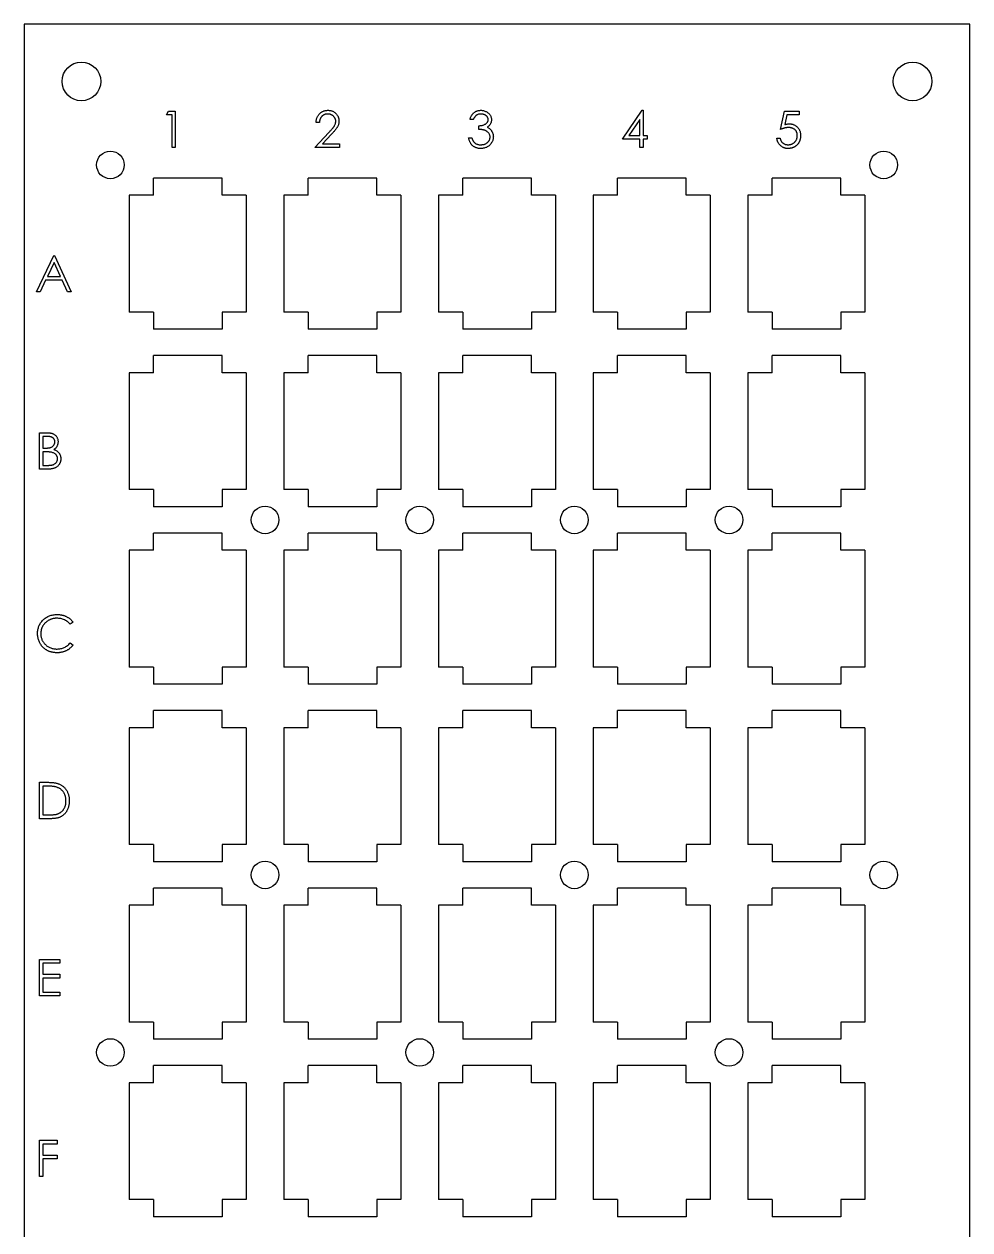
# Model space of a CAD drawing. Header units: millimetres. Extents: x -87 to -5, y -180 to -1.
# Drawn here: x -87.2 to -4.7, y -106.1 to -0.8 of the extents above; entities that cross this region are included whole.
import ezdxf

# ---------------------------------------------------------------- set-up
doc = ezdxf.new("R2010")
doc.units = ezdxf.units.MM

msp = doc.modelspace()

# ---------------------------------------------------------------- linework, layer by layer
at = {"color": 7, "linetype": 'Continuous', "lineweight": 25}
for p, q in [((-87.24, -0.81), (-87.24, -165.91)), ((-4.69, -0.81), (-87.24, -0.81)), ((-4.69, -165.91), (-4.69, -0.81)), ((-74.82, -8.74), (-74.63, -8.42)), ((-74.63, -8.42), (-74.05, -8.42)), ((-74.05, -8.42), (-74.05, -11.59)), ((-35.01, -10.86), (-33.28, -8.33)), ((-33.28, -8.33), (-33.22, -8.33)), ((-33.22, -8.33), (-33.22, -10.53)), ((-21.21, -10), (-20.88, -8.42)), ((-20.88, -8.42), (-19.58, -8.42)), ((-19.58, -8.42), (-19.58, -8.74)), ((-74.33, -8.74), (-74.82, -8.74)), ((-74.33, -11.59), (-74.33, -8.74)), ((-61.47, -9.39), (-61.75, -9.39)), ((-48.04, -9.15), (-48.32, -9.15)), ((-33.5, -9.15), (-34.45, -10.53)), ((-33.5, -10.53), (-33.5, -9.15)), ((-20.66, -8.74), (-20.83, -9.58)), ((-19.58, -8.74), (-20.66, -8.74)), ((-61.87, -11.59), (-60.64, -10.28)), ((-60.4, -10.42), (-61.2, -11.26)), ((-47.55, -10), (-47.55, -9.68)), ((-61.2, -11.26), (-59.72, -11.26)), ((-59.72, -11.26), (-59.72, -11.59)), ((-48.44, -10.74), (-48.16, -10.74)), ((-33.5, -10.86), (-35.01, -10.86)), ((-34.45, -10.53), (-33.5, -10.53)), ((-33.5, -11.59), (-33.5, -10.86)), ((-33.22, -10.53), (-32.85, -10.53)), ((-33.22, -10.86), (-33.22, -11.59)), ((-32.85, -10.86), (-33.22, -10.86)), ((-32.85, -10.53), (-32.85, -10.86)), ((-21.54, -10.78), (-21.25, -10.78)), ((-74.05, -11.59), (-74.33, -11.59)), ((-59.72, -11.59), (-61.87, -11.59)), ((-33.22, -11.59), (-33.5, -11.59)), ((-69.96, -14.26), (-75.96, -14.26)), ((-75.96, -15.76), (-75.96, -14.26)), ((-69.96, -15.76), (-69.96, -14.26)), ((-56.46, -14.26), (-62.46, -14.26)), ((-62.46, -15.76), (-62.46, -14.26)), ((-56.46, -15.76), (-56.46, -14.26)), ((-42.96, -14.26), (-48.96, -14.26)), ((-48.96, -15.76), (-48.96, -14.26)), ((-42.96, -15.76), (-42.96, -14.26)), ((-29.46, -14.26), (-35.46, -14.26)), ((-35.46, -15.76), (-35.46, -14.26)), ((-29.46, -15.76), (-29.46, -14.26)), ((-15.96, -14.26), (-21.96, -14.26)), ((-21.96, -15.76), (-21.96, -14.26)), ((-15.96, -15.76), (-15.96, -14.26)), ((-75.96, -15.76), (-78.06, -15.76)), ((-78.06, -15.76), (-78.06, -25.96)), ((-67.86, -15.76), (-69.96, -15.76)), ((-67.86, -15.76), (-67.86, -25.96)), ((-62.46, -15.76), (-64.56, -15.76)), ((-64.56, -15.76), (-64.56, -25.96)), ((-54.36, -15.76), (-56.46, -15.76)), ((-54.36, -15.76), (-54.36, -25.96)), ((-48.96, -15.76), (-51.06, -15.76)), ((-51.06, -15.76), (-51.06, -25.96)), ((-40.86, -15.76), (-42.96, -15.76)), ((-40.86, -15.76), (-40.86, -25.96)), ((-35.46, -15.76), (-37.56, -15.76)), ((-37.56, -15.76), (-37.56, -25.96)), ((-27.36, -15.76), (-29.46, -15.76)), ((-27.36, -15.76), (-27.36, -25.96)), ((-21.96, -15.76), (-24.06, -15.76)), ((-24.06, -15.76), (-24.06, -25.96)), ((-13.86, -15.76), (-15.96, -15.76)), ((-13.86, -15.76), (-13.86, -25.96)), ((-86.15, -24.2), (-84.64, -21.02)), ((-84.64, -21.02), (-84.6, -21.02)), ((-84.6, -21.02), (-83.14, -24.2)), ((-84.63, -21.64), (-85.2, -22.86)), ((-84.07, -22.86), (-84.63, -21.64)), ((-85.2, -22.86), (-84.07, -22.86)), ((-85.84, -24.2), (-86.15, -24.2)), ((-85.36, -23.18), (-85.84, -24.2)), ((-83.92, -23.18), (-85.36, -23.18)), ((-83.45, -24.2), (-83.92, -23.18)), ((-83.14, -24.2), (-83.45, -24.2)), ((-75.96, -25.96), (-78.06, -25.96)), ((-75.96, -25.96), (-75.96, -27.46)), ((-69.96, -25.96), (-69.96, -27.46)), ((-67.86, -25.96), (-69.96, -25.96)), ((-62.46, -25.96), (-64.56, -25.96)), ((-62.46, -25.96), (-62.46, -27.46)), ((-56.46, -25.96), (-56.46, -27.46)), ((-54.36, -25.96), (-56.46, -25.96)), ((-48.96, -25.96), (-51.06, -25.96)), ((-48.96, -25.96), (-48.96, -27.46)), ((-42.96, -25.96), (-42.96, -27.46)), ((-40.86, -25.96), (-42.96, -25.96)), ((-35.46, -25.96), (-37.56, -25.96)), ((-35.46, -25.96), (-35.46, -27.46)), ((-29.46, -25.96), (-29.46, -27.46)), ((-27.36, -25.96), (-29.46, -25.96)), ((-21.96, -25.96), (-24.06, -25.96)), ((-21.96, -25.96), (-21.96, -27.46)), ((-15.96, -25.96), (-15.96, -27.46)), ((-13.86, -25.96), (-15.96, -25.96)), ((-69.96, -27.46), (-75.96, -27.46)), ((-56.46, -27.46), (-62.46, -27.46)), ((-42.96, -27.46), (-48.96, -27.46)), ((-29.46, -27.46), (-35.46, -27.46)), ((-15.96, -27.46), (-21.96, -27.46)), ((-69.96, -29.76), (-75.96, -29.76)), ((-75.96, -31.26), (-75.96, -29.76)), ((-69.96, -31.26), (-69.96, -29.76)), ((-56.46, -29.76), (-62.46, -29.76)), ((-62.46, -31.26), (-62.46, -29.76)), ((-56.46, -31.26), (-56.46, -29.76)), ((-42.96, -29.76), (-48.96, -29.76)), ((-48.96, -31.26), (-48.96, -29.76)), ((-42.96, -31.26), (-42.96, -29.76)), ((-29.46, -29.76), (-35.46, -29.76)), ((-35.46, -31.26), (-35.46, -29.76)), ((-29.46, -31.26), (-29.46, -29.76)), ((-15.96, -29.76), (-21.96, -29.76)), ((-21.96, -31.26), (-21.96, -29.76)), ((-15.96, -31.26), (-15.96, -29.76)), ((-75.96, -31.26), (-78.06, -31.26)), ((-78.06, -31.26), (-78.06, -41.46)), ((-67.86, -31.26), (-69.96, -31.26)), ((-67.86, -31.26), (-67.86, -41.46)), ((-62.46, -31.26), (-64.56, -31.26)), ((-64.56, -31.26), (-64.56, -41.46)), ((-54.36, -31.26), (-56.46, -31.26)), ((-54.36, -31.26), (-54.36, -41.46)), ((-48.96, -31.26), (-51.06, -31.26)), ((-51.06, -31.26), (-51.06, -41.46)), ((-40.86, -31.26), (-42.96, -31.26)), ((-40.86, -31.26), (-40.86, -41.46)), ((-35.46, -31.26), (-37.56, -31.26)), ((-37.56, -31.26), (-37.56, -41.46)), ((-27.36, -31.26), (-29.46, -31.26)), ((-27.36, -31.26), (-27.36, -41.46)), ((-21.96, -31.26), (-24.06, -31.26)), ((-24.06, -31.26), (-24.06, -41.46)), ((-13.86, -31.26), (-15.96, -31.26)), ((-13.86, -31.26), (-13.86, -41.46)), ((-85.91, -36.49), (-85.29, -36.49)), ((-85.91, -39.67), (-85.91, -36.49)), ((-85.62, -36.82), (-85.62, -37.84)), ((-85.23, -36.82), (-85.62, -36.82)), ((-85.62, -37.84), (-85.43, -37.84)), ((-85.62, -38.16), (-85.62, -39.34)), ((-85.43, -38.16), (-85.62, -38.16)), ((-85.05, -39.67), (-85.91, -39.67)), ((-85.62, -39.34), (-85.21, -39.34)), ((-75.96, -41.46), (-78.06, -41.46)), ((-75.96, -41.46), (-75.96, -42.96)), ((-69.96, -41.46), (-69.96, -42.96)), ((-67.86, -41.46), (-69.96, -41.46)), ((-62.46, -41.46), (-64.56, -41.46)), ((-62.46, -41.46), (-62.46, -42.96)), ((-56.46, -41.46), (-56.46, -42.96)), ((-54.36, -41.46), (-56.46, -41.46)), ((-48.96, -41.46), (-51.06, -41.46)), ((-48.96, -41.46), (-48.96, -42.96)), ((-42.96, -41.46), (-42.96, -42.96)), ((-40.86, -41.46), (-42.96, -41.46)), ((-35.46, -41.46), (-37.56, -41.46)), ((-35.46, -41.46), (-35.46, -42.96)), ((-29.46, -41.46), (-29.46, -42.96)), ((-27.36, -41.46), (-29.46, -41.46)), ((-21.96, -41.46), (-24.06, -41.46)), ((-21.96, -41.46), (-21.96, -42.96)), ((-15.96, -41.46), (-15.96, -42.96)), ((-13.86, -41.46), (-15.96, -41.46)), ((-69.96, -42.96), (-75.96, -42.96)), ((-56.46, -42.96), (-62.46, -42.96)), ((-42.96, -42.96), (-48.96, -42.96)), ((-29.46, -42.96), (-35.46, -42.96)), ((-15.96, -42.96), (-21.96, -42.96)), ((-69.96, -45.26), (-75.96, -45.26)), ((-75.96, -46.76), (-75.96, -45.26)), ((-69.96, -46.76), (-69.96, -45.26)), ((-56.46, -45.26), (-62.46, -45.26)), ((-62.46, -46.76), (-62.46, -45.26)), ((-56.46, -46.76), (-56.46, -45.26)), ((-42.96, -45.26), (-48.96, -45.26)), ((-48.96, -46.76), (-48.96, -45.26)), ((-42.96, -46.76), (-42.96, -45.26)), ((-29.46, -45.26), (-35.46, -45.26)), ((-35.46, -46.76), (-35.46, -45.26)), ((-29.46, -46.76), (-29.46, -45.26)), ((-15.96, -45.26), (-21.96, -45.26)), ((-21.96, -46.76), (-21.96, -45.26)), ((-15.96, -46.76), (-15.96, -45.26)), ((-75.96, -46.76), (-78.06, -46.76)), ((-78.06, -46.76), (-78.06, -56.96)), ((-67.86, -46.76), (-69.96, -46.76)), ((-67.86, -46.76), (-67.86, -56.96)), ((-62.46, -46.76), (-64.56, -46.76)), ((-64.56, -46.76), (-64.56, -56.96)), ((-54.36, -46.76), (-56.46, -46.76)), ((-54.36, -46.76), (-54.36, -56.96)), ((-48.96, -46.76), (-51.06, -46.76)), ((-51.06, -46.76), (-51.06, -56.96)), ((-40.86, -46.76), (-42.96, -46.76)), ((-40.86, -46.76), (-40.86, -56.96)), ((-35.46, -46.76), (-37.56, -46.76)), ((-37.56, -46.76), (-37.56, -56.96)), ((-27.36, -46.76), (-29.46, -46.76)), ((-27.36, -46.76), (-27.36, -56.96)), ((-21.96, -46.76), (-24.06, -46.76)), ((-24.06, -46.76), (-24.06, -56.96)), ((-13.86, -46.76), (-15.96, -46.76)), ((-13.86, -46.76), (-13.86, -56.96)), ((-82.97, -53.03), (-83.22, -53.22)), ((-83.22, -54.85), (-82.97, -55.04)), ((-75.96, -56.96), (-78.06, -56.96)), ((-75.96, -56.96), (-75.96, -58.46)), ((-67.86, -56.96), (-69.96, -56.96)), ((-69.96, -56.96), (-69.96, -58.46)), ((-62.46, -56.96), (-64.56, -56.96)), ((-62.46, -56.96), (-62.46, -58.46)), ((-56.46, -56.96), (-56.46, -58.46)), ((-54.36, -56.96), (-56.46, -56.96)), ((-48.96, -56.96), (-51.06, -56.96)), ((-48.96, -56.96), (-48.96, -58.46)), ((-42.96, -56.96), (-42.96, -58.46)), ((-40.86, -56.96), (-42.96, -56.96)), ((-35.46, -56.96), (-37.56, -56.96)), ((-35.46, -56.96), (-35.46, -58.46)), ((-29.46, -56.96), (-29.46, -58.46)), ((-27.36, -56.96), (-29.46, -56.96)), ((-21.96, -56.96), (-24.06, -56.96)), ((-21.96, -56.96), (-21.96, -58.46)), ((-15.96, -56.96), (-15.96, -58.46)), ((-13.86, -56.96), (-15.96, -56.96)), ((-69.96, -58.46), (-75.96, -58.46)), ((-56.46, -58.46), (-62.46, -58.46)), ((-42.96, -58.46), (-48.96, -58.46)), ((-29.46, -58.46), (-35.46, -58.46)), ((-15.96, -58.46), (-21.96, -58.46)), ((-75.96, -62.26), (-75.96, -60.76)), ((-69.96, -60.76), (-75.96, -60.76)), ((-69.96, -62.26), (-69.96, -60.76)), ((-56.46, -60.76), (-62.46, -60.76)), ((-62.46, -62.26), (-62.46, -60.76)), ((-56.46, -62.26), (-56.46, -60.76)), ((-42.96, -60.76), (-48.96, -60.76)), ((-48.96, -62.26), (-48.96, -60.76)), ((-42.96, -62.26), (-42.96, -60.76)), ((-29.46, -60.76), (-35.46, -60.76)), ((-35.46, -62.26), (-35.46, -60.76)), ((-29.46, -62.26), (-29.46, -60.76)), ((-15.96, -60.76), (-21.96, -60.76)), ((-21.96, -62.26), (-21.96, -60.76)), ((-15.96, -62.26), (-15.96, -60.76)), ((-78.06, -62.26), (-78.06, -72.46)), ((-75.96, -62.26), (-78.06, -62.26)), ((-67.86, -62.26), (-69.96, -62.26)), ((-67.86, -62.26), (-67.86, -72.46)), ((-62.46, -62.26), (-64.56, -62.26)), ((-64.56, -62.26), (-64.56, -72.46)), ((-54.36, -62.26), (-56.46, -62.26)), ((-54.36, -62.26), (-54.36, -72.46)), ((-48.96, -62.26), (-51.06, -62.26)), ((-51.06, -62.26), (-51.06, -72.46)), ((-40.86, -62.26), (-42.96, -62.26)), ((-40.86, -62.26), (-40.86, -72.46)), ((-35.46, -62.26), (-37.56, -62.26)), ((-37.56, -62.26), (-37.56, -72.46)), ((-27.36, -62.26), (-29.46, -62.26)), ((-27.36, -62.26), (-27.36, -72.46)), ((-21.96, -62.26), (-24.06, -62.26)), ((-24.06, -62.26), (-24.06, -72.46)), ((-13.86, -62.26), (-15.96, -62.26)), ((-13.86, -62.26), (-13.86, -72.46)), ((-85.91, -67.02), (-85.26, -67.02)), ((-85.91, -70.2), (-85.91, -67.02)), ((-85.4, -67.35), (-85.62, -67.35)), ((-85.62, -67.35), (-85.62, -69.87)), ((-84.92, -70.2), (-85.91, -70.2)), ((-85.62, -69.87), (-85.26, -69.87)), ((-75.96, -72.46), (-78.06, -72.46)), ((-75.96, -72.46), (-75.96, -73.96)), ((-69.96, -72.46), (-69.96, -73.96)), ((-67.86, -72.46), (-69.96, -72.46)), ((-62.46, -72.46), (-64.56, -72.46)), ((-62.46, -72.46), (-62.46, -73.96)), ((-56.46, -72.46), (-56.46, -73.96)), ((-54.36, -72.46), (-56.46, -72.46)), ((-48.96, -72.46), (-51.06, -72.46)), ((-48.96, -72.46), (-48.96, -73.96)), ((-42.96, -72.46), (-42.96, -73.96)), ((-40.86, -72.46), (-42.96, -72.46)), ((-35.46, -72.46), (-37.56, -72.46)), ((-35.46, -72.46), (-35.46, -73.96)), ((-29.46, -72.46), (-29.46, -73.96)), ((-27.36, -72.46), (-29.46, -72.46)), ((-21.96, -72.46), (-24.06, -72.46)), ((-21.96, -72.46), (-21.96, -73.96)), ((-15.96, -72.46), (-15.96, -73.96)), ((-13.86, -72.46), (-15.96, -72.46)), ((-69.96, -73.96), (-75.96, -73.96)), ((-56.46, -73.96), (-62.46, -73.96)), ((-42.96, -73.96), (-48.96, -73.96)), ((-29.46, -73.96), (-35.46, -73.96)), ((-15.96, -73.96), (-21.96, -73.96)), ((-69.96, -76.26), (-75.96, -76.26)), ((-75.96, -77.76), (-75.96, -76.26)), ((-69.96, -77.76), (-69.96, -76.26)), ((-56.46, -76.26), (-62.46, -76.26)), ((-62.46, -77.76), (-62.46, -76.26)), ((-56.46, -77.76), (-56.46, -76.26)), ((-42.96, -76.26), (-48.96, -76.26)), ((-48.96, -77.76), (-48.96, -76.26)), ((-42.96, -77.76), (-42.96, -76.26)), ((-29.46, -76.26), (-35.46, -76.26)), ((-35.46, -77.76), (-35.46, -76.26)), ((-29.46, -77.76), (-29.46, -76.26)), ((-15.96, -76.26), (-21.96, -76.26)), ((-21.96, -77.76), (-21.96, -76.26)), ((-15.96, -77.76), (-15.96, -76.26)), ((-78.06, -77.76), (-78.06, -87.96)), ((-75.96, -77.76), (-78.06, -77.76)), ((-67.86, -77.76), (-69.96, -77.76)), ((-67.86, -77.76), (-67.86, -87.96)), ((-62.46, -77.76), (-64.56, -77.76)), ((-64.56, -77.76), (-64.56, -87.96)), ((-54.36, -77.76), (-56.46, -77.76)), ((-54.36, -77.76), (-54.36, -87.96)), ((-48.96, -77.76), (-51.06, -77.76)), ((-51.06, -77.76), (-51.06, -87.96)), ((-40.86, -77.76), (-42.96, -77.76)), ((-40.86, -77.76), (-40.86, -87.96)), ((-35.46, -77.76), (-37.56, -77.76)), ((-37.56, -77.76), (-37.56, -87.96)), ((-27.36, -77.76), (-29.46, -77.76)), ((-27.36, -77.76), (-27.36, -87.96)), ((-21.96, -77.76), (-24.06, -77.76)), ((-24.06, -77.76), (-24.06, -87.96)), ((-13.86, -77.76), (-15.96, -77.76)), ((-13.86, -77.76), (-13.86, -87.96)), ((-85.91, -82.49), (-84.11, -82.49)), ((-85.91, -85.66), (-85.91, -82.49)), ((-85.62, -82.81), (-85.62, -83.79)), ((-84.11, -82.81), (-85.62, -82.81)), ((-84.11, -82.49), (-84.11, -82.81)), ((-85.62, -83.79), (-84.11, -83.79)), ((-85.62, -84.12), (-85.62, -85.34)), ((-84.11, -84.12), (-85.62, -84.12)), ((-84.11, -83.79), (-84.11, -84.12)), ((-84.11, -85.66), (-85.91, -85.66)), ((-85.62, -85.34), (-84.11, -85.34)), ((-84.11, -85.34), (-84.11, -85.66)), ((-75.96, -87.96), (-78.06, -87.96)), ((-75.96, -87.96), (-75.96, -89.46)), ((-69.96, -87.96), (-69.96, -89.46)), ((-67.86, -87.96), (-69.96, -87.96)), ((-62.46, -87.96), (-64.56, -87.96)), ((-62.46, -87.96), (-62.46, -89.46)), ((-56.46, -87.96), (-56.46, -89.46)), ((-54.36, -87.96), (-56.46, -87.96)), ((-48.96, -87.96), (-51.06, -87.96)), ((-48.96, -87.96), (-48.96, -89.46)), ((-42.96, -87.96), (-42.96, -89.46)), ((-40.86, -87.96), (-42.96, -87.96)), ((-35.46, -87.96), (-37.56, -87.96)), ((-35.46, -87.96), (-35.46, -89.46)), ((-29.46, -87.96), (-29.46, -89.46)), ((-27.36, -87.96), (-29.46, -87.96)), ((-21.96, -87.96), (-24.06, -87.96)), ((-21.96, -87.96), (-21.96, -89.46)), ((-15.96, -87.96), (-15.96, -89.46)), ((-13.86, -87.96), (-15.96, -87.96)), ((-69.96, -89.46), (-75.96, -89.46)), ((-56.46, -89.46), (-62.46, -89.46)), ((-42.96, -89.46), (-48.96, -89.46)), ((-29.46, -89.46), (-35.46, -89.46)), ((-15.96, -89.46), (-21.96, -89.46)), ((-75.96, -93.26), (-75.96, -91.76)), ((-69.96, -91.76), (-75.96, -91.76)), ((-69.96, -93.26), (-69.96, -91.76)), ((-56.46, -91.76), (-62.46, -91.76)), ((-62.46, -93.26), (-62.46, -91.76)), ((-56.46, -93.26), (-56.46, -91.76)), ((-42.96, -91.76), (-48.96, -91.76)), ((-48.96, -93.26), (-48.96, -91.76)), ((-42.96, -93.26), (-42.96, -91.76)), ((-29.46, -91.76), (-35.46, -91.76)), ((-35.46, -93.26), (-35.46, -91.76)), ((-29.46, -93.26), (-29.46, -91.76)), ((-15.96, -91.76), (-21.96, -91.76)), ((-21.96, -93.26), (-21.96, -91.76)), ((-15.96, -93.26), (-15.96, -91.76)), ((-75.96, -93.26), (-78.06, -93.26)), ((-78.06, -93.26), (-78.06, -103.46)), ((-67.86, -93.26), (-69.96, -93.26)), ((-67.86, -93.26), (-67.86, -103.46)), ((-62.46, -93.26), (-64.56, -93.26)), ((-64.56, -93.26), (-64.56, -103.46)), ((-54.36, -93.26), (-56.46, -93.26)), ((-54.36, -93.26), (-54.36, -103.46)), ((-48.96, -93.26), (-51.06, -93.26)), ((-51.06, -93.26), (-51.06, -103.46)), ((-40.86, -93.26), (-42.96, -93.26)), ((-40.86, -93.26), (-40.86, -103.46)), ((-35.46, -93.26), (-37.56, -93.26)), ((-37.56, -93.26), (-37.56, -103.46)), ((-27.36, -93.26), (-29.46, -93.26)), ((-27.36, -93.26), (-27.36, -103.46)), ((-21.96, -93.26), (-24.06, -93.26)), ((-24.06, -93.26), (-24.06, -103.46)), ((-13.86, -93.26), (-15.96, -93.26)), ((-13.86, -93.26), (-13.86, -103.46)), ((-85.91, -98.28), (-84.36, -98.28)), ((-85.91, -101.46), (-85.91, -98.28)), ((-85.62, -98.61), (-85.62, -99.59)), ((-84.36, -98.61), (-85.62, -98.61)), ((-84.36, -98.28), (-84.36, -98.61)), ((-85.62, -99.59), (-84.36, -99.59)), ((-85.62, -99.91), (-85.62, -101.46)), ((-84.36, -99.91), (-85.62, -99.91)), ((-84.36, -99.59), (-84.36, -99.91)), ((-85.62, -101.46), (-85.91, -101.46)), ((-75.96, -103.46), (-78.06, -103.46)), ((-75.96, -103.46), (-75.96, -104.96)), ((-69.96, -103.46), (-69.96, -104.96)), ((-67.86, -103.46), (-69.96, -103.46)), ((-62.46, -103.46), (-64.56, -103.46)), ((-62.46, -103.46), (-62.46, -104.96)), ((-56.46, -103.46), (-56.46, -104.96)), ((-54.36, -103.46), (-56.46, -103.46)), ((-48.96, -103.46), (-51.06, -103.46)), ((-48.96, -103.46), (-48.96, -104.96)), ((-42.96, -103.46), (-42.96, -104.96)), ((-40.86, -103.46), (-42.96, -103.46)), ((-35.46, -103.46), (-37.56, -103.46)), ((-35.46, -103.46), (-35.46, -104.96)), ((-29.46, -103.46), (-29.46, -104.96)), ((-27.36, -103.46), (-29.46, -103.46)), ((-21.96, -103.46), (-24.06, -103.46)), ((-21.96, -103.46), (-21.96, -104.96)), ((-15.96, -103.46), (-15.96, -104.96)), ((-13.86, -103.46), (-15.96, -103.46)), ((-69.96, -104.96), (-75.96, -104.96)), ((-56.46, -104.96), (-62.46, -104.96)), ((-42.96, -104.96), (-48.96, -104.96)), ((-29.46, -104.96), (-35.46, -104.96)), ((-15.96, -104.96), (-21.96, -104.96))]:
    msp.add_line(p, q, dxfattribs=at)
for centre, radius in [((-82.24, -5.81), 1.69), ((-9.69, -5.81), 1.69), ((-79.71, -13.11), 1.2), ((-12.21, -13.11), 1.2), ((-66.21, -44.11), 1.2), ((-52.71, -44.11), 1.2), ((-39.21, -44.11), 1.2), ((-25.71, -44.11), 1.2), ((-66.21, -75.11), 1.2), ((-39.21, -75.11), 1.2), ((-12.21, -75.11), 1.2), ((-79.71, -90.61), 1.2), ((-52.71, -90.61), 1.2), ((-25.71, -90.61), 1.2)]:
    msp.add_circle(centre, radius, dxfattribs=at)
for points, knots in [([(-61.75, -9.39), (-61.75, -9.35), (-61.75, -9.28), (-61.73, -9.17), (-61.71, -9.07), (-61.67, -8.97), (-61.63, -8.88), (-61.58, -8.79), (-61.52, -8.71), (-61.45, -8.63), (-61.37, -8.56), (-61.29, -8.5), (-61.21, -8.45), (-61.12, -8.41), (-61.02, -8.37), (-60.92, -8.35), (-60.82, -8.34), (-60.75, -8.33), (-60.72, -8.33)], [0, 0, 0, 0, 0.0687908, 0.1351033, 0.1989787, 0.2619043, 0.323495, 0.3851954, 0.4469692, 0.5097648, 0.5722506, 0.6334052, 0.6932512, 0.7525832, 0.8125793, 0.8732751, 0.9355499, 1, 1, 1, 1]), ([(-60.72, -8.33), (-60.68, -8.33), (-60.61, -8.34), (-60.51, -8.35), (-60.42, -8.37), (-60.33, -8.4), (-60.24, -8.44), (-60.17, -8.49), (-60.09, -8.55), (-60.02, -8.61), (-59.96, -8.68), (-59.91, -8.76), (-59.86, -8.84), (-59.82, -8.92), (-59.79, -9.01), (-59.77, -9.09), (-59.76, -9.18), (-59.76, -9.25), (-59.76, -9.28)], [0, 0, 0, 0, 0.06948, 0.136525, 0.200801, 0.263983, 0.325711, 0.387271, 0.449493, 0.512955, 0.576266, 0.637575, 0.697901, 0.757558, 0.816588, 0.876646, 0.937286, 1, 1, 1, 1]), ([(-48.32, -9.15), (-48.31, -9.12), (-48.3, -9.05), (-48.27, -8.96), (-48.23, -8.88), (-48.19, -8.8), (-48.15, -8.73), (-48.09, -8.66), (-48.04, -8.6), (-47.98, -8.54), (-47.91, -8.49), (-47.84, -8.45), (-47.77, -8.42), (-47.7, -8.39), (-47.62, -8.36), (-47.54, -8.35), (-47.46, -8.34), (-47.4, -8.33), (-47.38, -8.33)], [0, 0, 0, 0, 0.072625, 0.141977, 0.208985, 0.273957, 0.336889, 0.398745, 0.460116, 0.520825, 0.580994, 0.640152, 0.698622, 0.757271, 0.816427, 0.876254, 0.937165, 1, 1, 1, 1]), ([(-47.38, -8.33), (-47.33, -8.33), (-47.25, -8.34), (-47.13, -8.36), (-47.02, -8.4), (-46.9, -8.45), (-46.8, -8.51), (-46.71, -8.58), (-46.63, -8.66), (-46.57, -8.75), (-46.51, -8.85), (-46.48, -8.95), (-46.45, -9.05), (-46.45, -9.12), (-46.45, -9.16)], [0, 0, 0, 0, 0.090254, 0.17854, 0.266093, 0.354631, 0.441886, 0.525747, 0.608114, 0.690197, 0.770821, 0.848326, 0.924012, 1, 1, 1, 1]), ([(-60.73, -8.66), (-60.76, -8.66), (-60.81, -8.66), (-60.88, -8.67), (-60.95, -8.68), (-61.01, -8.71), (-61.07, -8.73), (-61.13, -8.77), (-61.19, -8.81), (-61.24, -8.85), (-61.29, -8.9), (-61.33, -8.96), (-61.37, -9.02), (-61.4, -9.08), (-61.42, -9.15), (-61.44, -9.23), (-61.46, -9.31), (-61.47, -9.36), (-61.47, -9.39)], [0, 0, 0, 0, 0.06443, 0.12653, 0.186744, 0.245898, 0.304053, 0.362196, 0.420655, 0.480331, 0.540663, 0.600744, 0.661982, 0.72448, 0.789067, 0.856333, 0.926362, 1, 1, 1, 1]), ([(-60.04, -9.3), (-60.04, -9.28), (-60.04, -9.24), (-60.05, -9.18), (-60.07, -9.12), (-60.09, -9.06), (-60.12, -9), (-60.16, -8.95), (-60.2, -8.9), (-60.24, -8.85), (-60.29, -8.8), (-60.35, -8.77), (-60.4, -8.73), (-60.46, -8.71), (-60.53, -8.68), (-60.59, -8.67), (-60.66, -8.66), (-60.71, -8.66), (-60.73, -8.66)], [0, 0, 0, 0, 0.061965, 0.122122, 0.180988, 0.239933, 0.299906, 0.359989, 0.421776, 0.486576, 0.551535, 0.615018, 0.677259, 0.73973, 0.80305, 0.866495, 0.931973, 1, 1, 1, 1]), ([(-60.64, -10.28), (-60.61, -10.24), (-60.56, -10.18), (-60.47, -10.1), (-60.4, -10.02), (-60.34, -9.94), (-60.28, -9.87), (-60.23, -9.81), (-60.19, -9.75), (-60.15, -9.69), (-60.11, -9.61), (-60.07, -9.51), (-60.05, -9.41), (-60.04, -9.34), (-60.04, -9.3)], [0, 0, 0, 0, 0.1108026, 0.2128292, 0.3061013, 0.3906473, 0.4669245, 0.534481, 0.5935869, 0.644557, 0.7362005, 0.825024, 0.9119856, 1, 1, 1, 1]), ([(-59.76, -9.28), (-59.76, -9.32), (-59.76, -9.41), (-59.79, -9.54), (-59.83, -9.66), (-59.88, -9.76), (-59.93, -9.84), (-59.97, -9.91), (-60.02, -9.98), (-60.08, -10.06), (-60.15, -10.14), (-60.23, -10.23), (-60.31, -10.32), (-60.37, -10.38), (-60.4, -10.42)], [0, 0, 0, 0, 0.098701, 0.195671, 0.29242, 0.391339, 0.444459, 0.504225, 0.570348, 0.642914, 0.72229, 0.807923, 0.90047, 1, 1, 1, 1]), ([(-47.37, -8.66), (-47.41, -8.66), (-47.48, -8.66), (-47.58, -8.68), (-47.67, -8.72), (-47.75, -8.76), (-47.8, -8.8), (-47.84, -8.84), (-47.88, -8.88), (-47.91, -8.92), (-47.94, -8.97), (-47.98, -9.03), (-48.01, -9.08), (-48.03, -9.13), (-48.04, -9.15)], [0, 0, 0, 0, 0.1227119, 0.239685, 0.3518159, 0.4637661, 0.5208178, 0.5794483, 0.6406041, 0.7052975, 0.7736339, 0.8446694, 0.9200565, 1, 1, 1, 1]), ([(-47.55, -9.68), (-47.51, -9.68), (-47.43, -9.67), (-47.32, -9.66), (-47.21, -9.64), (-47.11, -9.6), (-47.02, -9.56), (-46.94, -9.52), (-46.87, -9.47), (-46.82, -9.41), (-46.78, -9.35), (-46.75, -9.29), (-46.74, -9.22), (-46.73, -9.18), (-46.73, -9.16)], [0, 0, 0, 0, 0.110174, 0.215729, 0.318104, 0.417658, 0.511742, 0.59626, 0.673405, 0.744145, 0.810662, 0.874049, 0.936691, 1, 1, 1, 1]), ([(-46.73, -9.16), (-46.73, -9.14), (-46.73, -9.11), (-46.74, -9.06), (-46.76, -9.01), (-46.78, -8.97), (-46.8, -8.92), (-46.83, -8.88), (-46.87, -8.84), (-46.91, -8.81), (-46.96, -8.77), (-47.01, -8.74), (-47.06, -8.72), (-47.12, -8.7), (-47.18, -8.68), (-47.24, -8.67), (-47.3, -8.66), (-47.35, -8.66), (-47.37, -8.66)], [0, 0, 0, 0, 0.0552704, 0.1099577, 0.1639122, 0.218089, 0.2733095, 0.3309135, 0.3909942, 0.4546407, 0.5188981, 0.5833422, 0.6485434, 0.7150525, 0.7825186, 0.8523339, 0.9249342, 1, 1, 1, 1]), ([(-46.45, -9.16), (-46.45, -9.19), (-46.45, -9.26), (-46.47, -9.35), (-46.5, -9.44), (-46.54, -9.53), (-46.59, -9.61), (-46.66, -9.68), (-46.73, -9.75), (-46.79, -9.79), (-46.82, -9.81)], [0, 0, 0, 0, 0.128068, 0.250608, 0.37063, 0.490072, 0.610375, 0.734313, 0.863217, 1, 1, 1, 1]), ([(-46.57, -10.67), (-46.57, -10.64), (-46.57, -10.59), (-46.6, -10.5), (-46.63, -10.41), (-46.68, -10.34), (-46.74, -10.26), (-46.81, -10.2), (-46.89, -10.14), (-46.96, -10.11), (-47.03, -10.08), (-47.08, -10.06), (-47.14, -10.05), (-47.21, -10.04), (-47.29, -10.02), (-47.37, -10.02), (-47.46, -10.01), (-47.52, -10), (-47.55, -10)], [0, 0, 0, 0, 0.066907, 0.13348, 0.201027, 0.271634, 0.342905, 0.413859, 0.485996, 0.560246, 0.599899, 0.644068, 0.691904, 0.744697, 0.801499, 0.862863, 0.929331, 1, 1, 1, 1]), ([(-46.82, -9.81), (-46.78, -9.83), (-46.72, -9.86), (-46.63, -9.92), (-46.54, -10), (-46.5, -10.05), (-46.47, -10.08)], [0, 0, 0, 0, 0.253916, 0.503896, 0.750255, 1, 1, 1, 1]), ([(-46.47, -10.08), (-46.46, -10.1), (-46.43, -10.15), (-46.39, -10.21), (-46.36, -10.28), (-46.33, -10.35), (-46.31, -10.42), (-46.3, -10.49), (-46.29, -10.57), (-46.29, -10.62), (-46.28, -10.65)], [0, 0, 0, 0, 0.128136, 0.254173, 0.378112, 0.501712, 0.623986, 0.747096, 0.872875, 1, 1, 1, 1]), ([(-20.51, -9.84), (-20.54, -9.84), (-20.59, -9.84), (-20.66, -9.85), (-20.75, -9.86), (-20.83, -9.88), (-20.92, -9.9), (-21.01, -9.93), (-21.11, -9.96), (-21.18, -9.99), (-21.21, -10)], [0, 0, 0, 0, 0.102203, 0.211023, 0.3251, 0.446502, 0.573788, 0.708901, 0.850358, 1, 1, 1, 1]), ([(-20.83, -9.58), (-20.8, -9.57), (-20.73, -9.55), (-20.64, -9.53), (-20.55, -9.52), (-20.49, -9.51), (-20.46, -9.51)], [0, 0, 0, 0, 0.275068, 0.532901, 0.773973, 1, 1, 1, 1]), ([(-19.75, -10.54), (-19.75, -10.52), (-19.75, -10.47), (-19.76, -10.39), (-19.77, -10.32), (-19.8, -10.26), (-19.83, -10.2), (-19.86, -10.14), (-19.9, -10.08), (-19.95, -10.03), (-20.01, -9.99), (-20.07, -9.95), (-20.13, -9.91), (-20.2, -9.89), (-20.27, -9.87), (-20.35, -9.85), (-20.43, -9.84), (-20.48, -9.84), (-20.51, -9.84)], [0, 0, 0, 0, 0.065358, 0.127389, 0.188368, 0.24723, 0.305649, 0.363332, 0.422657, 0.482689, 0.543308, 0.604132, 0.664984, 0.727232, 0.791447, 0.858042, 0.92703, 1, 1, 1, 1]), ([(-20.46, -9.51), (-20.42, -9.51), (-20.35, -9.52), (-20.25, -9.53), (-20.15, -9.55), (-20.06, -9.59), (-19.97, -9.63), (-19.89, -9.68), (-19.81, -9.74), (-19.74, -9.8), (-19.68, -9.88), (-19.62, -9.96), (-19.57, -10.05), (-19.53, -10.14), (-19.5, -10.23), (-19.48, -10.34), (-19.46, -10.44), (-19.46, -10.52), (-19.46, -10.55)], [0, 0, 0, 0, 0.0658, 0.12938, 0.190783, 0.251293, 0.31082, 0.37037, 0.43076, 0.492598, 0.554813, 0.61609, 0.676931, 0.738289, 0.800784, 0.864793, 0.931053, 1, 1, 1, 1]), ([(-47.38, -11.67), (-47.42, -11.67), (-47.48, -11.67), (-47.58, -11.66), (-47.68, -11.64), (-47.77, -11.61), (-47.85, -11.58), (-47.93, -11.54), (-48.01, -11.49), (-48.08, -11.43), (-48.15, -11.37), (-48.21, -11.3), (-48.26, -11.22), (-48.31, -11.14), (-48.35, -11.05), (-48.39, -10.95), (-48.42, -10.85), (-48.43, -10.77), (-48.44, -10.74)], [0, 0, 0, 0, 0.065538, 0.128956, 0.190367, 0.249965, 0.308569, 0.366415, 0.424556, 0.483181, 0.542251, 0.601744, 0.662508, 0.7245, 0.789139, 0.856354, 0.926299, 1, 1, 1, 1]), ([(-48.16, -10.74), (-48.15, -10.76), (-48.14, -10.81), (-48.11, -10.88), (-48.08, -10.94), (-48.05, -11), (-48.02, -11.05), (-47.99, -11.1), (-47.95, -11.14), (-47.92, -11.16), (-47.91, -11.17)], [0, 0, 0, 0, 0.14977, 0.291316, 0.425966, 0.55216, 0.671527, 0.786122, 0.895325, 1, 1, 1, 1]), ([(-47.91, -11.17), (-47.89, -11.19), (-47.86, -11.22), (-47.8, -11.25), (-47.74, -11.28), (-47.67, -11.3), (-47.6, -11.32), (-47.53, -11.34), (-47.46, -11.34), (-47.4, -11.35), (-47.38, -11.35)], [0, 0, 0, 0, 0.11826, 0.236156, 0.35563, 0.476249, 0.600164, 0.728633, 0.861326, 1, 1, 1, 1]), ([(-46.28, -10.65), (-46.29, -10.69), (-46.29, -10.78), (-46.32, -10.91), (-46.36, -11.04), (-46.43, -11.16), (-46.51, -11.28), (-46.6, -11.38), (-46.7, -11.47), (-46.82, -11.54), (-46.95, -11.6), (-47.09, -11.64), (-47.23, -11.67), (-47.33, -11.67), (-47.38, -11.67)], [0, 0, 0, 0, 0.079641, 0.158908, 0.239599, 0.322582, 0.406, 0.487843, 0.569676, 0.65302, 0.737412, 0.822558, 0.909755, 1, 1, 1, 1]), ([(-47.38, -11.35), (-47.35, -11.35), (-47.29, -11.34), (-47.21, -11.33), (-47.12, -11.32), (-47.05, -11.3), (-46.98, -11.27), (-46.91, -11.23), (-46.85, -11.19), (-46.79, -11.15), (-46.74, -11.09), (-46.69, -11.04), (-46.66, -10.99), (-46.62, -10.93), (-46.6, -10.87), (-46.58, -10.8), (-46.57, -10.74), (-46.57, -10.7), (-46.57, -10.67)], [0, 0, 0, 0, 0.076072, 0.148752, 0.218403, 0.28576, 0.350598, 0.414964, 0.478069, 0.541761, 0.60435, 0.664075, 0.721464, 0.777587, 0.832644, 0.887844, 0.94346, 1, 1, 1, 1]), ([(-20.57, -11.67), (-20.6, -11.67), (-20.66, -11.67), (-20.75, -11.66), (-20.84, -11.64), (-20.92, -11.61), (-21, -11.57), (-21.08, -11.53), (-21.15, -11.48), (-21.22, -11.42), (-21.28, -11.36), (-21.34, -11.29), (-21.39, -11.21), (-21.43, -11.14), (-21.47, -11.05), (-21.5, -10.96), (-21.52, -10.87), (-21.53, -10.81), (-21.54, -10.78)], [0, 0, 0, 0, 0.06543, 0.128725, 0.190261, 0.250757, 0.310855, 0.370776, 0.431883, 0.493799, 0.556167, 0.617293, 0.678627, 0.740678, 0.80296, 0.866786, 0.932338, 1, 1, 1, 1]), ([(-21.25, -10.78), (-21.24, -10.81), (-21.23, -10.86), (-21.2, -10.95), (-21.17, -11.02), (-21.12, -11.08), (-21.07, -11.14), (-21.01, -11.19), (-20.95, -11.24), (-20.87, -11.27), (-20.8, -11.31), (-20.72, -11.33), (-20.63, -11.34), (-20.58, -11.35), (-20.55, -11.35)], [0, 0, 0, 0, 0.094686, 0.181992, 0.264373, 0.341639, 0.418558, 0.496448, 0.577307, 0.661447, 0.746668, 0.831367, 0.915207, 1, 1, 1, 1]), ([(-19.46, -10.55), (-19.46, -10.58), (-19.46, -10.63), (-19.47, -10.71), (-19.48, -10.78), (-19.5, -10.85), (-19.52, -10.93), (-19.54, -11), (-19.57, -11.06), (-19.6, -11.13), (-19.64, -11.19), (-19.68, -11.25), (-19.73, -11.31), (-19.77, -11.36), (-19.83, -11.41), (-19.88, -11.45), (-19.94, -11.5), (-20, -11.53), (-20.06, -11.57), (-20.13, -11.59), (-20.19, -11.62), (-20.26, -11.64), (-20.34, -11.65), (-20.41, -11.66), (-20.49, -11.67), (-20.54, -11.67), (-20.57, -11.67)], [0, 0, 0, 0, 0.044016, 0.087438, 0.130124, 0.172561, 0.214218, 0.256302, 0.298444, 0.340536, 0.382404, 0.423614, 0.464223, 0.504052, 0.543842, 0.583548, 0.623078, 0.663214, 0.703538, 0.743927, 0.784532, 0.825742, 0.867752, 0.910741, 0.954912, 1, 1, 1, 1]), ([(-20.55, -11.35), (-20.52, -11.35), (-20.47, -11.34), (-20.39, -11.33), (-20.32, -11.31), (-20.24, -11.29), (-20.17, -11.26), (-20.11, -11.22), (-20.04, -11.17), (-19.98, -11.12), (-19.93, -11.06), (-19.88, -10.99), (-19.84, -10.93), (-19.8, -10.86), (-19.78, -10.78), (-19.76, -10.71), (-19.75, -10.62), (-19.75, -10.57), (-19.75, -10.54)], [0, 0, 0, 0, 0.064204, 0.126419, 0.187672, 0.248041, 0.308337, 0.36969, 0.431725, 0.49597, 0.559779, 0.622313, 0.683925, 0.745104, 0.806749, 0.869093, 0.933293, 1, 1, 1, 1]), ([(-85.29, -36.49), (-85.26, -36.49), (-85.2, -36.49), (-85.11, -36.5), (-85.03, -36.5), (-84.96, -36.51), (-84.89, -36.53), (-84.82, -36.54), (-84.76, -36.56), (-84.69, -36.59), (-84.61, -36.63), (-84.53, -36.7), (-84.45, -36.77), (-84.39, -36.86), (-84.34, -36.96), (-84.3, -37.06), (-84.28, -37.17), (-84.28, -37.24), (-84.28, -37.28)], [0, 0, 0, 0, 0.0625801, 0.1212958, 0.1766407, 0.2283141, 0.2767295, 0.3218343, 0.3640443, 0.4031288, 0.4777244, 0.5505378, 0.6232565, 0.6978303, 0.7729923, 0.8473153, 0.9228356, 1, 1, 1, 1]), ([(-84.56, -37.28), (-84.56, -37.27), (-84.56, -37.23), (-84.57, -37.18), (-84.58, -37.13), (-84.6, -37.09), (-84.62, -37.05), (-84.65, -37.01), (-84.69, -36.97), (-84.72, -36.94), (-84.77, -36.91), (-84.82, -36.89), (-84.87, -36.86), (-84.93, -36.85), (-85, -36.83), (-85.07, -36.82), (-85.15, -36.82), (-85.21, -36.82), (-85.23, -36.82)], [0, 0, 0, 0, 0.056982, 0.111776, 0.165003, 0.215812, 0.266764, 0.317942, 0.370346, 0.423824, 0.480121, 0.539309, 0.602723, 0.671107, 0.744673, 0.82352, 0.908774, 1, 1, 1, 1]), ([(-85.43, -37.84), (-85.4, -37.84), (-85.35, -37.83), (-85.27, -37.83), (-85.2, -37.83), (-85.13, -37.82), (-85.07, -37.81), (-85.01, -37.8), (-84.96, -37.79), (-84.91, -37.77), (-84.84, -37.74), (-84.77, -37.7), (-84.71, -37.64), (-84.66, -37.58), (-84.61, -37.51), (-84.58, -37.44), (-84.56, -37.36), (-84.56, -37.31), (-84.56, -37.28)], [0, 0, 0, 0, 0.072307, 0.139712, 0.202306, 0.260622, 0.313218, 0.36177, 0.405742, 0.445579, 0.518877, 0.589829, 0.658925, 0.728913, 0.797771, 0.864804, 0.931358, 1, 1, 1, 1]), ([(-84.28, -37.28), (-84.28, -37.31), (-84.28, -37.38), (-84.3, -37.48), (-84.33, -37.58), (-84.37, -37.67), (-84.42, -37.75), (-84.48, -37.83), (-84.56, -37.9), (-84.62, -37.94), (-84.64, -37.95)], [0, 0, 0, 0, 0.13058, 0.256602, 0.379829, 0.50291, 0.625708, 0.747527, 0.871755, 1, 1, 1, 1]), ([(-84.84, -38.2), (-84.85, -38.2), (-84.89, -38.19), (-84.94, -38.18), (-85, -38.18), (-85.07, -38.17), (-85.15, -38.17), (-85.24, -38.16), (-85.33, -38.16), (-85.4, -38.16), (-85.43, -38.16)], [0, 0, 0, 0, 0.079306, 0.171953, 0.277057, 0.394731, 0.526177, 0.671345, 0.829285, 1, 1, 1, 1]), ([(-85.21, -39.34), (-85.19, -39.34), (-85.13, -39.34), (-85.05, -39.34), (-84.97, -39.33), (-84.91, -39.33), (-84.84, -39.32), (-84.79, -39.31), (-84.73, -39.29), (-84.67, -39.27), (-84.61, -39.24), (-84.54, -39.19), (-84.47, -39.14), (-84.42, -39.07), (-84.37, -39), (-84.34, -38.92), (-84.32, -38.85), (-84.32, -38.79), (-84.32, -38.77)], [0, 0, 0, 0, 0.072524, 0.13978, 0.201892, 0.25988, 0.312357, 0.360837, 0.404754, 0.443924, 0.517088, 0.587851, 0.658315, 0.72934, 0.799249, 0.866597, 0.933097, 1, 1, 1, 1]), ([(-84.03, -38.77), (-84.03, -38.8), (-84.04, -38.86), (-84.05, -38.95), (-84.07, -39.03), (-84.1, -39.12), (-84.14, -39.19), (-84.19, -39.27), (-84.24, -39.34), (-84.31, -39.41), (-84.38, -39.47), (-84.46, -39.52), (-84.54, -39.57), (-84.63, -39.6), (-84.73, -39.63), (-84.83, -39.65), (-84.94, -39.67), (-85.01, -39.67), (-85.05, -39.67)], [0, 0, 0, 0, 0.061168, 0.120349, 0.178201, 0.235263, 0.292718, 0.350875, 0.410153, 0.471423, 0.533744, 0.595493, 0.657847, 0.721262, 0.786797, 0.854669, 0.925469, 1, 1, 1, 1]), ([(-84.32, -38.77), (-84.32, -38.75), (-84.32, -38.72), (-84.33, -38.67), (-84.34, -38.62), (-84.35, -38.57), (-84.37, -38.53), (-84.4, -38.49), (-84.42, -38.45), (-84.47, -38.39), (-84.53, -38.33), (-84.62, -38.28), (-84.72, -38.23), (-84.8, -38.21), (-84.84, -38.2)], [0, 0, 0, 0, 0.0602752, 0.1195781, 0.1774674, 0.2350951, 0.2927681, 0.3508328, 0.4100475, 0.4712558, 0.5953278, 0.722635, 0.8567204, 1, 1, 1, 1]), ([(-84.64, -37.95), (-84.61, -37.97), (-84.54, -37.99), (-84.44, -38.04), (-84.36, -38.09), (-84.29, -38.15), (-84.23, -38.21), (-84.18, -38.27), (-84.14, -38.34), (-84.1, -38.42), (-84.07, -38.5), (-84.05, -38.59), (-84.04, -38.68), (-84.03, -38.74), (-84.03, -38.77)], [0, 0, 0, 0, 0.106049, 0.202898, 0.290277, 0.369829, 0.445984, 0.521448, 0.598336, 0.676181, 0.755561, 0.835477, 0.916653, 1, 1, 1, 1]), ([(-86.07, -54.02), (-86.07, -53.96), (-86.06, -53.85), (-86.04, -53.68), (-86, -53.53), (-85.95, -53.37), (-85.88, -53.23), (-85.8, -53.09), (-85.7, -52.96), (-85.58, -52.84), (-85.46, -52.73), (-85.32, -52.63), (-85.18, -52.55), (-85.03, -52.48), (-84.88, -52.43), (-84.71, -52.39), (-84.54, -52.37), (-84.42, -52.37), (-84.36, -52.37)], [0, 0, 0, 0, 0.064558, 0.127014, 0.187955, 0.248014, 0.307748, 0.368235, 0.42947, 0.492743, 0.556258, 0.618217, 0.679655, 0.741246, 0.803415, 0.866815, 0.932328, 1, 1, 1, 1]), ([(-84.36, -52.37), (-84.32, -52.37), (-84.25, -52.37), (-84.14, -52.38), (-84.04, -52.39), (-83.94, -52.41), (-83.84, -52.43), (-83.74, -52.46), (-83.65, -52.5), (-83.56, -52.54), (-83.47, -52.59), (-83.39, -52.64), (-83.31, -52.69), (-83.23, -52.75), (-83.16, -52.81), (-83.1, -52.88), (-83.03, -52.95), (-82.99, -53.01), (-82.97, -53.03)], [0, 0, 0, 0, 0.0685389, 0.1356658, 0.2011896, 0.2656487, 0.3292253, 0.3922264, 0.4548928, 0.516942, 0.5785974, 0.6395396, 0.6999836, 0.7598366, 0.8196511, 0.87937, 0.9395192, 1, 1, 1, 1]), ([(-84.38, -52.69), (-84.41, -52.69), (-84.47, -52.69), (-84.57, -52.7), (-84.66, -52.72), (-84.75, -52.74), (-84.84, -52.76), (-84.93, -52.79), (-85.01, -52.83), (-85.09, -52.87), (-85.17, -52.92), (-85.25, -52.97), (-85.32, -53.02), (-85.39, -53.08), (-85.45, -53.15), (-85.5, -53.21), (-85.56, -53.28), (-85.6, -53.36), (-85.65, -53.43), (-85.68, -53.51), (-85.71, -53.59), (-85.74, -53.68), (-85.76, -53.77), (-85.77, -53.86), (-85.78, -53.95), (-85.78, -54.01), (-85.78, -54.04)], [0, 0, 0, 0, 0.043953, 0.087499, 0.130458, 0.172745, 0.215395, 0.25764, 0.300141, 0.343108, 0.38591, 0.427669, 0.4688, 0.509472, 0.549862, 0.589957, 0.630146, 0.670608, 0.711121, 0.751363, 0.791784, 0.832465, 0.873324, 0.914546, 0.956925, 1, 1, 1, 1]), ([(-83.22, -53.22), (-83.24, -53.2), (-83.28, -53.16), (-83.33, -53.1), (-83.39, -53.04), (-83.45, -52.99), (-83.52, -52.95), (-83.59, -52.9), (-83.66, -52.86), (-83.75, -52.81), (-83.88, -52.77), (-84.04, -52.72), (-84.21, -52.7), (-84.32, -52.69), (-84.38, -52.69)], [0, 0, 0, 0, 0.063158, 0.125464, 0.187105, 0.248272, 0.309267, 0.370082, 0.431199, 0.492677, 0.616182, 0.740867, 0.868194, 1, 1, 1, 1]), ([(-85.67, -55.15), (-85.7, -55.11), (-85.76, -55.03), (-85.84, -54.9), (-85.91, -54.77), (-85.97, -54.63), (-86.01, -54.49), (-86.04, -54.34), (-86.06, -54.18), (-86.07, -54.07), (-86.07, -54.02)], [0, 0, 0, 0, 0.124326, 0.247152, 0.368774, 0.490247, 0.61362, 0.738962, 0.867313, 1, 1, 1, 1]), ([(-85.78, -54.04), (-85.78, -54.09), (-85.78, -54.18), (-85.76, -54.31), (-85.73, -54.44), (-85.68, -54.57), (-85.63, -54.68), (-85.56, -54.79), (-85.47, -54.9), (-85.38, -55), (-85.28, -55.09), (-85.16, -55.17), (-85.05, -55.23), (-84.92, -55.29), (-84.79, -55.33), (-84.65, -55.36), (-84.51, -55.38), (-84.41, -55.38), (-84.36, -55.38)], [0, 0, 0, 0, 0.064322, 0.126289, 0.186724, 0.246417, 0.305584, 0.365437, 0.426333, 0.488846, 0.55173, 0.613923, 0.675488, 0.737337, 0.800231, 0.864504, 0.931042, 1, 1, 1, 1]), ([(-84.36, -55.71), (-84.39, -55.7), (-84.46, -55.7), (-84.56, -55.7), (-84.65, -55.69), (-84.75, -55.67), (-84.84, -55.65), (-84.93, -55.63), (-85.02, -55.6), (-85.1, -55.57), (-85.18, -55.53), (-85.26, -55.49), (-85.33, -55.44), (-85.4, -55.39), (-85.47, -55.34), (-85.54, -55.28), (-85.61, -55.22), (-85.65, -55.17), (-85.67, -55.15)], [0, 0, 0, 0, 0.069663, 0.13775, 0.203917, 0.26878, 0.332414, 0.394754, 0.45618, 0.516996, 0.577396, 0.637198, 0.696999, 0.756756, 0.816554, 0.876948, 0.938132, 1, 1, 1, 1]), ([(-84.36, -55.38), (-84.3, -55.38), (-84.19, -55.37), (-84.03, -55.35), (-83.88, -55.31), (-83.73, -55.25), (-83.59, -55.17), (-83.46, -55.08), (-83.34, -54.98), (-83.26, -54.89), (-83.22, -54.85)], [0, 0, 0, 0, 0.128515, 0.252949, 0.374755, 0.49594, 0.617181, 0.740909, 0.867811, 1, 1, 1, 1]), ([(-82.97, -55.04), (-82.99, -55.07), (-83.03, -55.12), (-83.1, -55.19), (-83.17, -55.26), (-83.24, -55.32), (-83.32, -55.38), (-83.4, -55.44), (-83.48, -55.49), (-83.57, -55.53), (-83.65, -55.57), (-83.75, -55.61), (-83.84, -55.64), (-83.94, -55.66), (-84.04, -55.68), (-84.14, -55.7), (-84.25, -55.7), (-84.32, -55.7), (-84.36, -55.71)], [0, 0, 0, 0, 0.061682, 0.123068, 0.183498, 0.243757, 0.30407, 0.364662, 0.425753, 0.487206, 0.549042, 0.611116, 0.673509, 0.73695, 0.800708, 0.865996, 0.932092, 1, 1, 1, 1]), ([(-84.42, -67.44), (-84.45, -67.43), (-84.5, -67.41), (-84.6, -67.4), (-84.7, -67.38), (-84.82, -67.37), (-84.95, -67.36), (-85.09, -67.35), (-85.24, -67.35), (-85.34, -67.35), (-85.4, -67.35)], [0, 0, 0, 0, 0.084319, 0.179285, 0.286583, 0.405111, 0.535593, 0.67819, 0.832976, 1, 1, 1, 1]), ([(-85.26, -67.02), (-85.21, -67.02), (-85.1, -67.02), (-84.95, -67.03), (-84.8, -67.04), (-84.67, -67.05), (-84.55, -67.06), (-84.44, -67.08), (-84.34, -67.11), (-84.28, -67.13), (-84.26, -67.14)], [0, 0, 0, 0, 0.164289, 0.317406, 0.458844, 0.589367, 0.707831, 0.81577, 0.91288, 1, 1, 1, 1]), ([(-84.26, -67.14), (-84.22, -67.15), (-84.15, -67.18), (-84.04, -67.23), (-83.95, -67.29), (-83.86, -67.36), (-83.77, -67.43), (-83.69, -67.51), (-83.62, -67.6), (-83.55, -67.7), (-83.49, -67.8), (-83.44, -67.91), (-83.4, -68.02), (-83.36, -68.13), (-83.33, -68.26), (-83.31, -68.38), (-83.3, -68.51), (-83.3, -68.6), (-83.3, -68.65)], [0, 0, 0, 0, 0.061546, 0.121697, 0.181159, 0.240077, 0.298686, 0.357633, 0.417592, 0.478482, 0.540397, 0.602336, 0.664997, 0.728553, 0.793646, 0.860531, 0.929234, 1, 1, 1, 1]), ([(-83.59, -68.65), (-83.59, -68.61), (-83.59, -68.54), (-83.6, -68.43), (-83.61, -68.33), (-83.64, -68.23), (-83.67, -68.13), (-83.71, -68.04), (-83.75, -67.96), (-83.81, -67.87), (-83.86, -67.8), (-83.93, -67.73), (-84, -67.66), (-84.07, -67.6), (-84.15, -67.55), (-84.24, -67.51), (-84.33, -67.47), (-84.39, -67.45), (-84.42, -67.44)], [0, 0, 0, 0, 0.0701512, 0.1378126, 0.2032262, 0.2671741, 0.330024, 0.3917943, 0.4530844, 0.5143339, 0.575, 0.6348655, 0.6941163, 0.7534416, 0.8131258, 0.8740797, 0.936007, 1, 1, 1, 1]), ([(-83.3, -68.65), (-83.3, -68.69), (-83.3, -68.77), (-83.31, -68.88), (-83.33, -68.99), (-83.35, -69.1), (-83.38, -69.2), (-83.41, -69.3), (-83.45, -69.4), (-83.5, -69.49), (-83.55, -69.58), (-83.61, -69.66), (-83.67, -69.73), (-83.73, -69.8), (-83.8, -69.87), (-83.87, -69.93), (-83.94, -69.98), (-84.02, -70.02), (-84.11, -70.07), (-84.2, -70.1), (-84.3, -70.13), (-84.41, -70.15), (-84.53, -70.17), (-84.65, -70.19), (-84.78, -70.19), (-84.87, -70.2), (-84.92, -70.2)], [0, 0, 0, 0, 0.0460838, 0.0908129, 0.1343043, 0.1770363, 0.2188374, 0.2602616, 0.3011001, 0.3416368, 0.381609, 0.4201478, 0.4579097, 0.4947607, 0.5312193, 0.5669608, 0.6027421, 0.638232, 0.6747611, 0.7133778, 0.7544253, 0.7978018, 0.843979, 0.8930644, 0.9449597, 1, 1, 1, 1]), ([(-84.35, -69.79), (-84.32, -69.78), (-84.26, -69.76), (-84.18, -69.72), (-84.1, -69.68), (-84.03, -69.63), (-83.96, -69.58), (-83.9, -69.52), (-83.84, -69.45), (-83.79, -69.38), (-83.74, -69.3), (-83.7, -69.22), (-83.66, -69.13), (-83.63, -69.05), (-83.61, -68.95), (-83.6, -68.85), (-83.59, -68.75), (-83.59, -68.68), (-83.59, -68.65)], [0, 0, 0, 0, 0.062412, 0.123333, 0.183117, 0.241773, 0.300566, 0.359665, 0.418864, 0.479511, 0.540462, 0.601913, 0.664467, 0.727807, 0.792475, 0.859249, 0.928467, 1, 1, 1, 1]), ([(-85.26, -69.87), (-85.2, -69.87), (-85.1, -69.87), (-84.96, -69.87), (-84.83, -69.86), (-84.71, -69.85), (-84.6, -69.84), (-84.5, -69.83), (-84.42, -69.81), (-84.37, -69.8), (-84.35, -69.79)], [0, 0, 0, 0, 0.171901, 0.330628, 0.475549, 0.606746, 0.725024, 0.829742, 0.921323, 1, 1, 1, 1])]:
    msp.add_open_spline(points, degree=3, knots=knots, dxfattribs=at)

doc.saveas('drawing.dxf')
